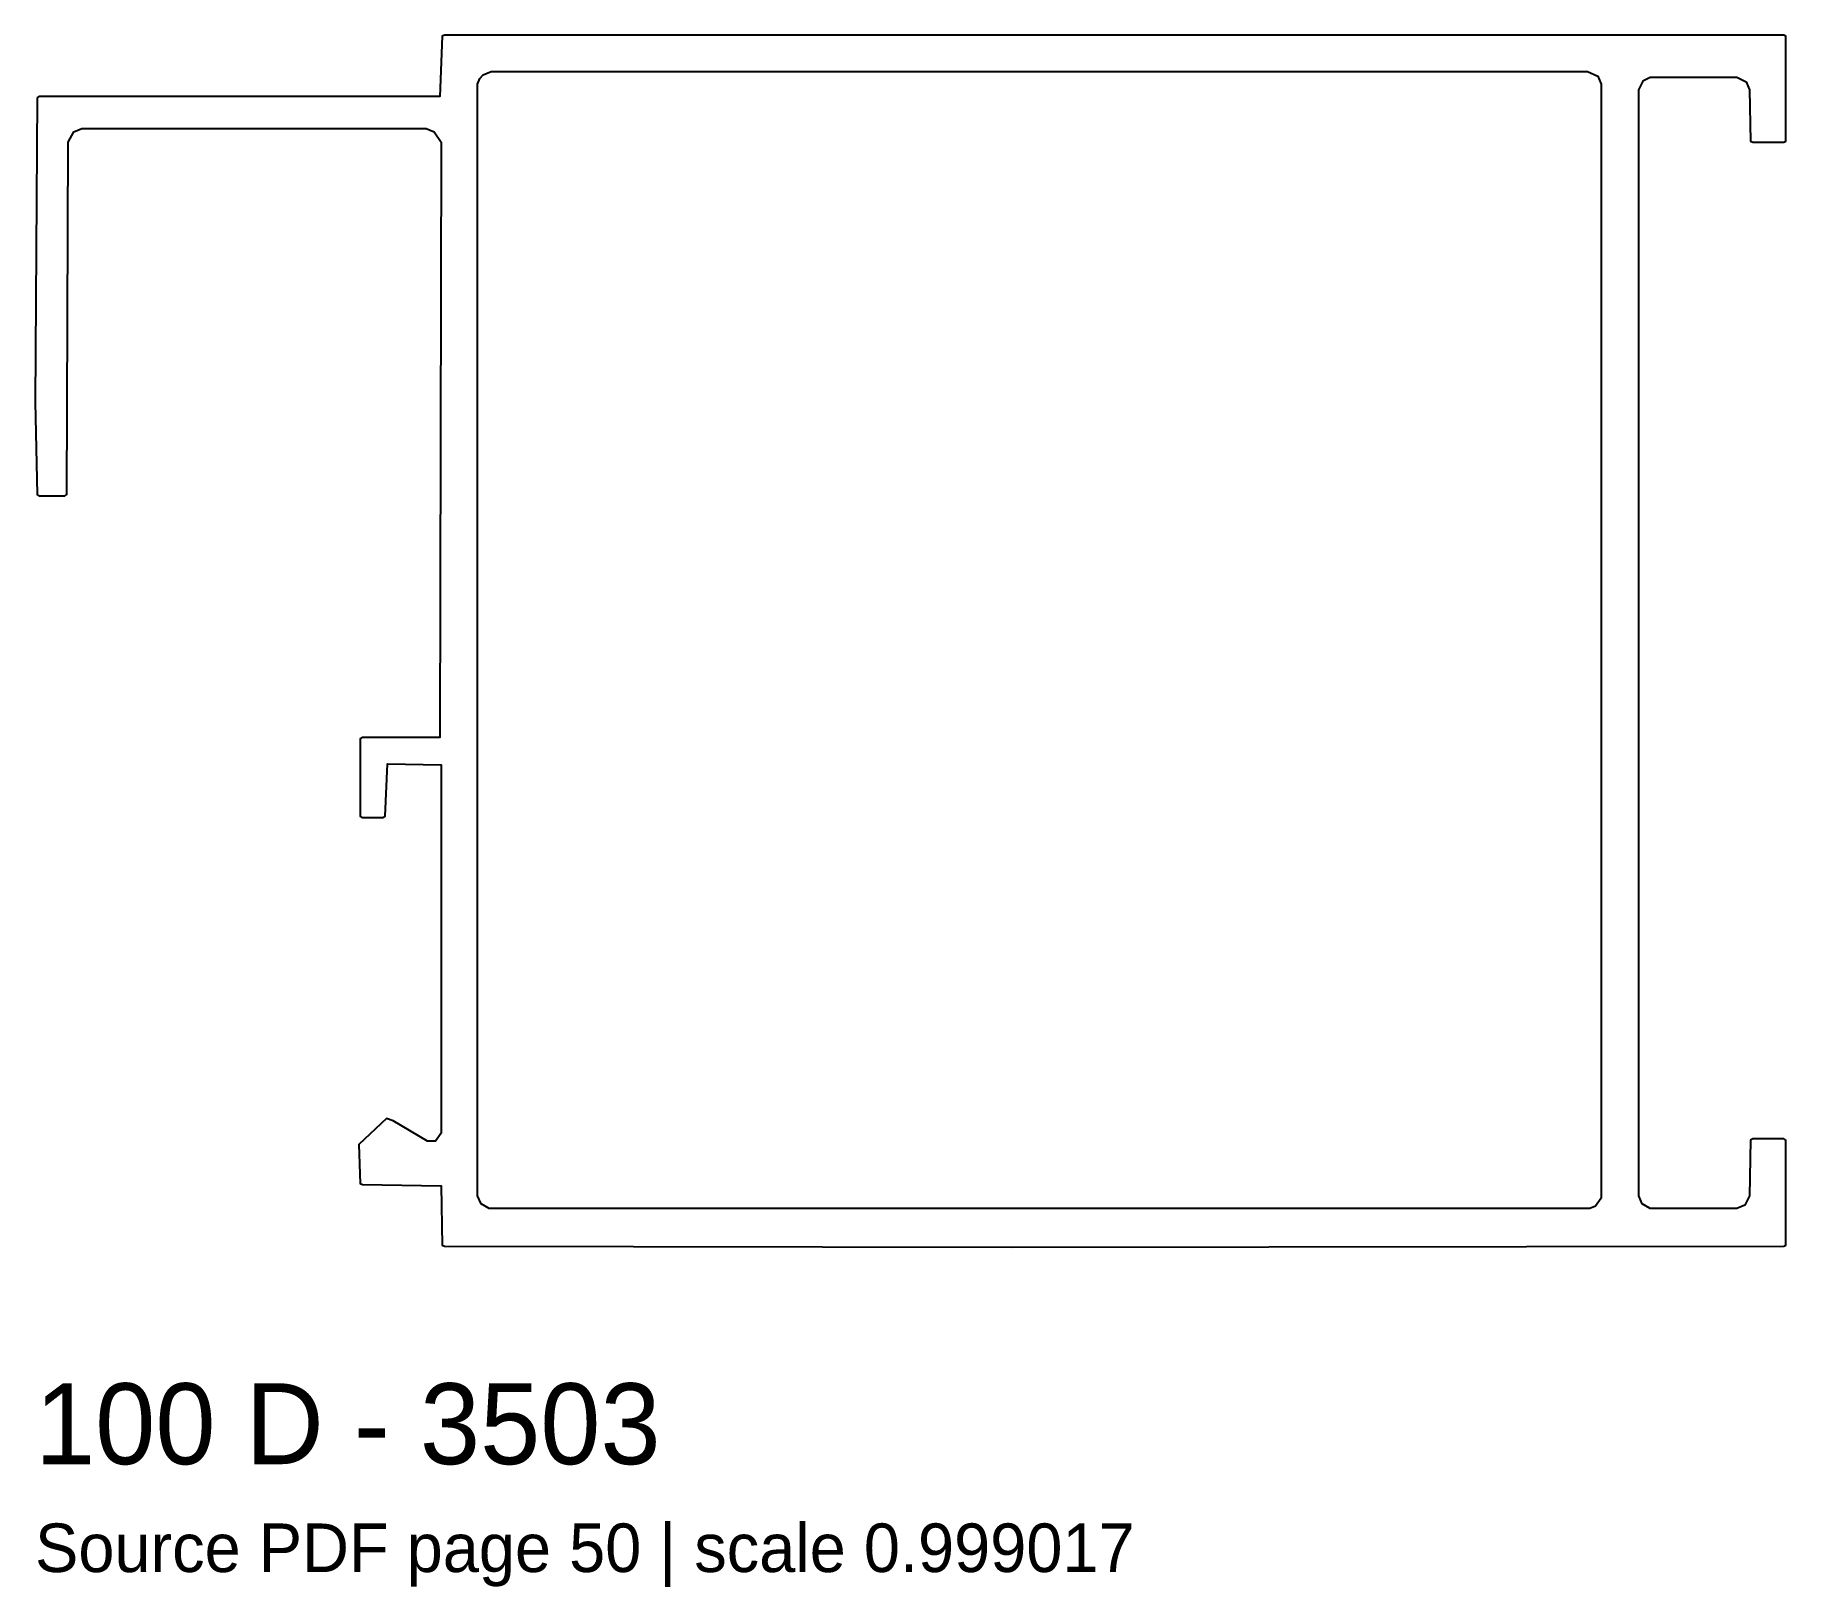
# Model space of a CAD drawing. Header units: millimetres. Extents: x 0 to 64.9, y -12.6 to 45.
import ezdxf

# ---------------------------------------------------------------- set-up
doc = ezdxf.new("R2010")
doc.units = ezdxf.units.MM
doc.layers.add('INFO', color=7, linetype='Continuous')
doc.layers.add('PROFILE', color=7, linetype='Continuous')

msp = doc.modelspace()

# ---------------------------------------------------------------- linework, layer by layer
at = {"layer": 'PROFILE'}
for points in [[(0.085, 42.672), (0, 31.38), (0.085, 27.955), (0.169, 27.913), (1.1, 27.913), (1.184, 27.955), (1.226, 41.023), (1.438, 41.404), (1.734, 41.53), (14.506, 41.53), (14.802, 41.404), (15.056, 41.023), (15.014, 18.947), (12.138, 18.947), (12.053, 18.904), (12.053, 16.029), (12.138, 15.986), (12.899, 15.986), (12.984, 16.029), (13.068, 17.974), (15.056, 17.932), (15.056, 4.271), (14.844, 3.975), (14.548, 3.975), (13.28, 4.737), (13.026, 4.821), (12.011, 3.849), (12.053, 2.411), (12.138, 2.368), (15.056, 2.326), (15.098, 0.127), (15.183, 0.085), (36.202, 0.042), (64.833, 0.085), (64.918, 0.127), (64.918, 4.018), (64.833, 4.06), (63.691, 4.06), (63.607, 4.018), (63.564, 1.945), (63.395, 1.607), (63.099, 1.48), (59.885, 1.48), (59.589, 1.649), (59.462, 1.945), (59.462, 42.968), (59.631, 43.307), (59.885, 43.434), (63.099, 43.434), (63.438, 43.264), (63.564, 42.968), (63.607, 41.065), (63.691, 41.023), (64.833, 41.023), (64.918, 41.065), (64.918, 44.956), (64.833, 44.998), (15.183, 44.998), (15.098, 44.956), (15.014, 42.715), (0.169, 42.715)], [(16.621, 43.518), (16.917, 43.645), (57.559, 43.645), (57.94, 43.476), (58.067, 43.18), (58.067, 1.861), (57.855, 1.565), (57.644, 1.48), (16.832, 1.48), (16.536, 1.649), (16.409, 1.945), (16.409, 43.18), (16.494, 43.391)]]:
    msp.add_lwpolyline(points, close=True, dxfattribs=at)

# ---------------------------------------------------------------- texts
at = {"layer": 'INFO'}
for s, height, p in [('100 D - 3503', 3, (0, -8)), ('Source PDF page 50 | scale 0.999017', 1.8, (0, -12))]:
    msp.add_text(s, height=height, dxfattribs=at).set_placement(p)

doc.saveas('drawing.dxf')
